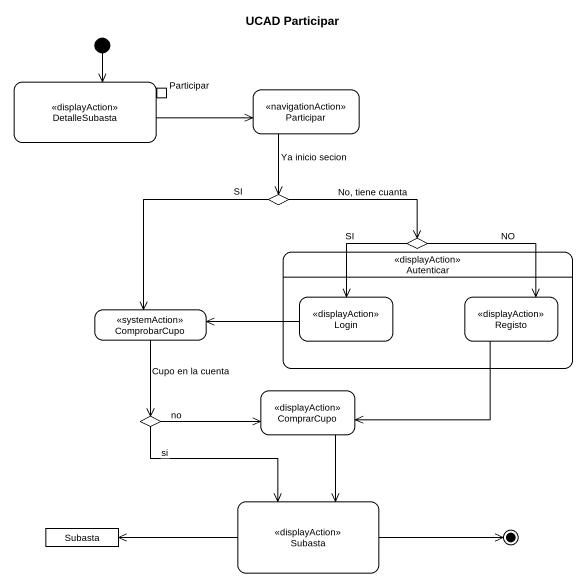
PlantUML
@startuml
title UCAD Participar
hide empty description
state DetalleSubasta <<displayAction>> {
  state Participar <<inputPin>>
}
state "Participar" as Participar_2 <<navigationAction>>
state choice1 <<choice>>
state Autenticar <<displayAction>> {
  state Login <<displayAction>>
  state Registo <<displayAction>>
}
state choice2 <<choice>>
state ComprobarCupo <<systemAction>>
state ComprarCupo <<displayAction>>
state choice3 <<choice>>
state Subasta <<displayAction>>
state "Subasta" as Subasta_2 <<object>>
[*] --> DetalleSubasta
DetalleSubasta -right-> Participar_2
Participar_2 --> choice1 : Ya inicio secion
choice1 -right-> choice2 : No, tiene cuanta
choice1 --> ComprobarCupo : SI
choice2 --> Login : SI
choice2 --> Registo : NO
ComprobarCupo --> choice3 : Cupo en la cuenta
Login -left-> ComprobarCupo
Registo -left-> ComprarCupo
ComprarCupo --> Subasta
choice3 -right-> ComprarCupo : no
choice3 --> Subasta : si
Subasta -left-> Subasta_2
Subasta -right-> [*]
@enduml
